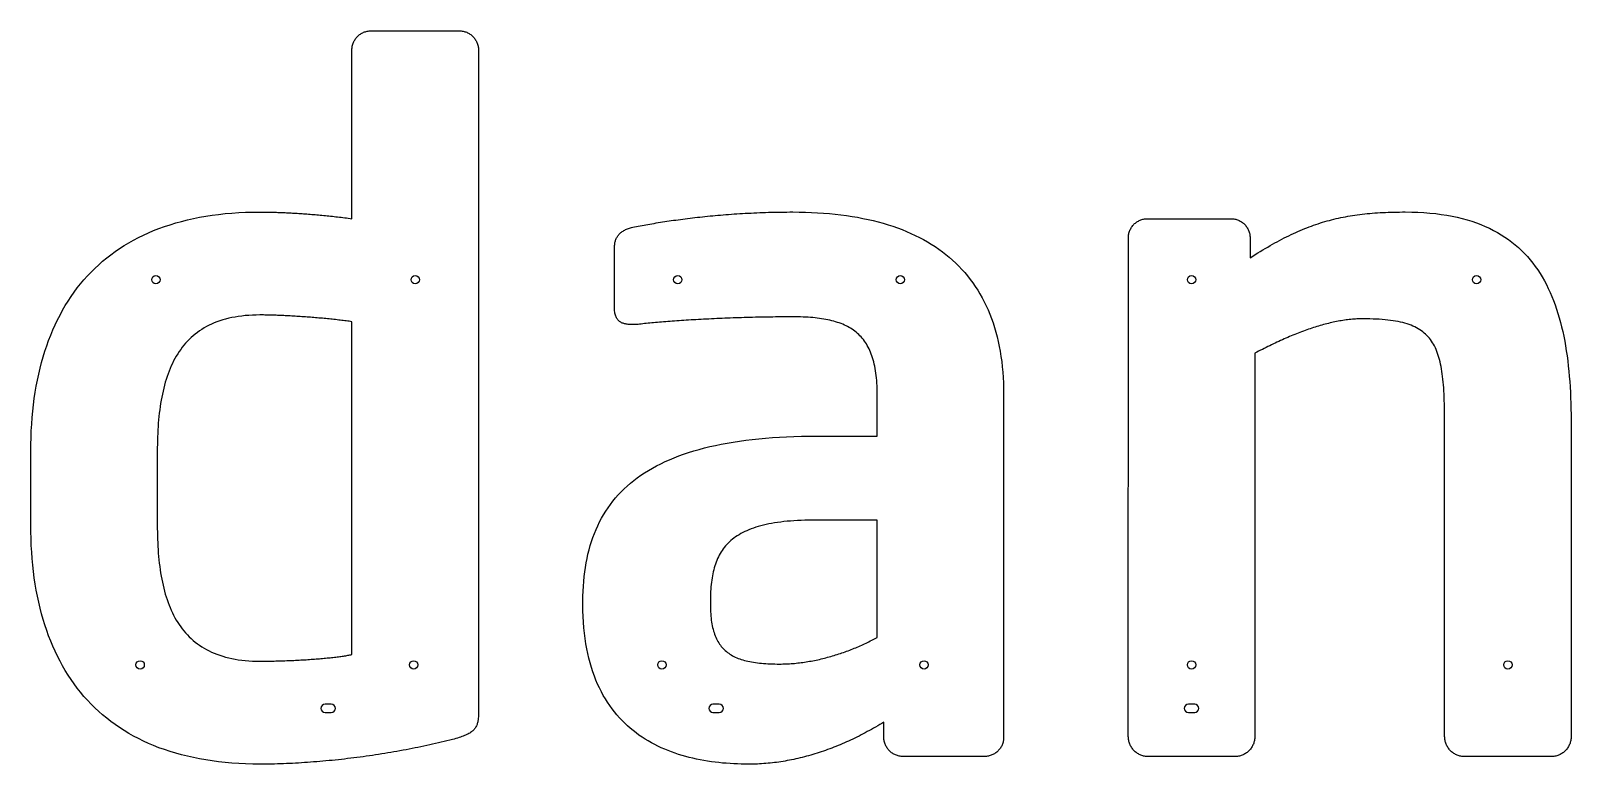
# Model space of a CAD drawing. Header units: millimetres. Extents: x 0 to 1800, y 0 to 406.
# Drawn here: x 0 to 739, y 51 to 403 of the extents above; entities that cross this region are included whole.
import ezdxf

# ---------------------------------------------------------------- set-up
doc = ezdxf.new("R2010")
doc.units = ezdxf.units.MM
for name, color, linetype in [('CABLE_SLOT_4x7', 3, 'Continuous'), ('HOLES_D4', 1, 'Continuous'), ('OUTLINE', 7, 'Continuous')]:
    doc.layers.add(name, color=color, linetype=linetype)

msp = doc.modelspace()

# ---------------------------------------------------------------- linework, layer by layer
at = {"layer": 'CABLE_SLOT_4x7'}
for points in [[(141.19, 76.27), (144.19, 76.27, 1), (144.19, 80.27), (141.19, 80.27, 1)], [(327.37, 76.27), (330.37, 76.27, 1), (330.37, 80.27), (327.37, 80.27, 1)], [(555.56, 76.27), (558.56, 76.27, 1), (558.56, 80.27), (555.56, 80.27, 1)]]:
    msp.add_lwpolyline(points, format="xyb", close=True, dxfattribs=at)
at = {"layer": 'HOLES_D4'}
for centre in [(60.02, 283.87), (184.46, 283.87), (310.49, 283.87), (417.3, 283.87), (557.07, 283.87), (693.84, 283.87), (52.48, 99.11), (183.72, 99.11), (302.84, 99.11), (428.65, 99.11), (557.07, 99.11), (708.87, 99.11)]:
    msp.add_circle(centre, 2, dxfattribs=at)
at = {"layer": 'OUTLINE'}
for points in [[(202.4, 63.34), (201.06, 63), (199.71, 62.66), (198.35, 62.33), (196.98, 62.01), (195.61, 61.68), (194.23, 61.36), (192.84, 61.05), (191.45, 60.74), (190.05, 60.43), (188.64, 60.13), (187.22, 59.83), (185.8, 59.54), (184.38, 59.25), (182.94, 58.97), (181.51, 58.69), (180.07, 58.42), (178.62, 58.15), (177.17, 57.88), (175.71, 57.62), (174.25, 57.36), (172.79, 57.11), (171.32, 56.87), (169.85, 56.63), (168.38, 56.39), (166.91, 56.16), (165.43, 55.93), (163.95, 55.71), (162.47, 55.49), (160.98, 55.28), (159.5, 55.08), (158.01, 54.88), (156.52, 54.68), (155.03, 54.49), (153.55, 54.31), (152.06, 54.13), (150.57, 53.96), (149.08, 53.79), (147.59, 53.62), (146.11, 53.47), (144.62, 53.32), (143.13, 53.17), (141.65, 53.03), (140.17, 52.9), (138.69, 52.77), (137.22, 52.65), (135.74, 52.53), (134.27, 52.42), (132.8, 52.31), (131.34, 52.22), (129.88, 52.12), (128.42, 52.04), (126.97, 51.96), (125.52, 51.88), (124.07, 51.81), (122.63, 51.75), (121.2, 51.7), (119.77, 51.65), (118.35, 51.6), (116.93, 51.57), (115.52, 51.54), (114.11, 51.52), (112.72, 51.5), (111.32, 51.49), (109.94, 51.49), (106.5, 51.52), (103.11, 51.61), (99.78, 51.77), (96.5, 51.99), (93.28, 52.27), (90.12, 52.62), (87.01, 53.03), (83.95, 53.49), (80.96, 54.02), (78.01, 54.61), (75.13, 55.26), (72.29, 55.97), (69.52, 56.73), (66.8, 57.56), (64.13, 58.45), (61.52, 59.39), (58.96, 60.39), (56.46, 61.45), (54.02, 62.57), (51.63, 63.74), (49.29, 64.97), (47.01, 66.26), (44.78, 67.6), (42.61, 69), (40.49, 70.45), (38.43, 71.96), (36.42, 73.52), (34.47, 75.14), (32.57, 76.81), (30.73, 78.53), (28.94, 80.3), (27.2, 82.13), (25.52, 84.01), (23.89, 85.95), (22.32, 87.93), (20.8, 89.97), (19.33, 92.05), (17.92, 94.19), (16.56, 96.37), (15.26, 98.61), (14.01, 100.9), (12.81, 103.23), (11.67, 105.62), (10.58, 108.05), (9.55, 110.53), (8.57, 113.05), (7.64, 115.63), (6.76, 118.25), (5.94, 120.92), (5.18, 123.63), (4.46, 126.39), (3.8, 129.2), (3.19, 132.05), (2.64, 134.94), (2.14, 137.88), (1.69, 140.87), (1.29, 143.89), (0.95, 146.97), (0.66, 150.08), (0.42, 153.24), (0.24, 156.43), (0.11, 159.67), (0.03, 162.96), (0, 166.28), (0, 201.52), (0.03, 204.84), (0.11, 208.12), (0.24, 211.37), (0.42, 214.57), (0.66, 217.72), (0.95, 220.84), (1.29, 223.91), (1.69, 226.94), (2.14, 229.93), (2.64, 232.87), (3.19, 235.76), (3.8, 238.62), (4.46, 241.42), (5.18, 244.18), (5.94, 246.9), (6.76, 249.57), (7.64, 252.19), (8.57, 254.76), (9.55, 257.29), (10.58, 259.77), (11.67, 262.21), (12.81, 264.59), (14.01, 266.92), (15.26, 269.21), (16.56, 271.45), (17.92, 273.63), (19.33, 275.77), (20.8, 277.86), (22.32, 279.89), (23.89, 281.88), (25.52, 283.81), (27.2, 285.69), (28.94, 287.52), (30.73, 289.3), (32.57, 291.02), (34.47, 292.69), (36.42, 294.3), (38.43, 295.87), (40.49, 297.37), (42.61, 298.83), (44.78, 300.22), (47.01, 301.57), (49.29, 302.85), (51.63, 304.08), (54.02, 305.26), (56.46, 306.37), (58.96, 307.43), (61.52, 308.43), (64.13, 309.38), (66.8, 310.26), (69.52, 311.09), (72.29, 311.86), (75.13, 312.57), (78.01, 313.21), (80.96, 313.8), (83.95, 314.33), (87.01, 314.8), (90.12, 315.2), (93.28, 315.55), (96.5, 315.83), (99.78, 316.05), (103.11, 316.21), (106.5, 316.31), (109.94, 316.34), (110.51, 316.34), (111.08, 316.33), (111.66, 316.33), (112.25, 316.32), (112.85, 316.32), (113.46, 316.31), (114.08, 316.3), (114.7, 316.29), (115.33, 316.27), (115.97, 316.26), (116.62, 316.24), (117.27, 316.22), (117.93, 316.2), (118.6, 316.18), (119.27, 316.15), (119.96, 316.13), (120.65, 316.1), (121.34, 316.07), (122.04, 316.04), (122.75, 316), (123.47, 315.97), (124.19, 315.93), (124.92, 315.89), (125.65, 315.85), (126.39, 315.81), (127.13, 315.76), (127.89, 315.72), (128.64, 315.67), (129.4, 315.62), (130.17, 315.57), (130.94, 315.51), (131.72, 315.46), (132.5, 315.4), (133.28, 315.34), (134.08, 315.27), (134.87, 315.21), (135.67, 315.14), (136.47, 315.08), (137.28, 315), (138.09, 314.93), (138.91, 314.86), (139.73, 314.78), (140.55, 314.7), (141.38, 314.62), (142.21, 314.54), (143.04, 314.45), (143.88, 314.36), (144.72, 314.27), (145.56, 314.18), (146.4, 314.09), (147.25, 313.99), (148.1, 313.89), (148.95, 313.79), (149.81, 313.69), (150.66, 313.58), (151.52, 313.47), (152.38, 313.36), (153.24, 313.25), (154.11, 313.13), (154.11, 394.12), (154.12, 394.59), (154.15, 395.05), (154.21, 395.5), (154.29, 395.95), (154.4, 396.39), (154.52, 396.83), (154.67, 397.25), (154.83, 397.66), (155.01, 398.07), (155.22, 398.46), (155.44, 398.84), (155.68, 399.21), (155.94, 399.57), (156.21, 399.92), (156.5, 400.25), (156.8, 400.57), (157.12, 400.87), (157.46, 401.16), (157.8, 401.43), (158.16, 401.68), (158.54, 401.92), (158.92, 402.14), (159.32, 402.34), (159.73, 402.53), (160.15, 402.69), (160.57, 402.84), (161.01, 402.96), (161.45, 403.06), (161.91, 403.14), (162.37, 403.2), (162.83, 403.24), (163.31, 403.25), (205.63, 403.25), (206.1, 403.24), (206.56, 403.2), (207.02, 403.14), (207.47, 403.06), (207.92, 402.96), (208.35, 402.84), (208.78, 402.69), (209.19, 402.53), (209.6, 402.34), (210, 402.14), (210.38, 401.92), (210.75, 401.68), (211.11, 401.43), (211.46, 401.16), (211.8, 400.87), (212.11, 400.57), (212.42, 400.25), (212.71, 399.92), (212.98, 399.57), (213.24, 399.21), (213.48, 398.84), (213.7, 398.46), (213.9, 398.07), (214.09, 397.66), (214.25, 397.25), (214.4, 396.83), (214.52, 396.39), (214.63, 395.95), (214.71, 395.5), (214.77, 395.05), (214.8, 394.59), (214.81, 394.12), (214.81, 75.71), (214.81, 75.17), (214.8, 74.63), (214.77, 74.12), (214.74, 73.62), (214.7, 73.14), (214.64, 72.67), (214.57, 72.22), (214.49, 71.79), (214.39, 71.37), (214.28, 70.96), (214.15, 70.57), (214, 70.18), (213.84, 69.82), (213.65, 69.46), (213.45, 69.11), (213.23, 68.78), (212.99, 68.45), (212.72, 68.14), (212.43, 67.83), (212.12, 67.53), (211.78, 67.24), (211.42, 66.96), (211.03, 66.69), (210.62, 66.42), (210.17, 66.16), (209.7, 65.91), (209.2, 65.66), (208.67, 65.41), (208.11, 65.17), (207.52, 64.93), (206.89, 64.7), (206.23, 64.47), (205.53, 64.24), (204.8, 64.01), (204.04, 63.79), (203.24, 63.56)], [(457.68, 55.18), (418.61, 55.18), (418.13, 55.19), (417.67, 55.23), (417.21, 55.29), (416.75, 55.37), (416.31, 55.47), (415.87, 55.59), (415.44, 55.74), (415.03, 55.9), (414.62, 56.08), (414.22, 56.28), (413.84, 56.5), (413.46, 56.74), (413.1, 56.99), (412.75, 57.26), (412.42, 57.55), (412.1, 57.85), (411.8, 58.17), (411.51, 58.5), (411.23, 58.84), (410.98, 59.2), (410.74, 59.57), (410.52, 59.95), (410.31, 60.34), (410.13, 60.74), (409.96, 61.16), (409.82, 61.58), (409.7, 62.01), (409.59, 62.45), (409.51, 62.9), (409.45, 63.35), (409.42, 63.82), (409.41, 64.28), (409.41, 71.64), (408.41, 71.04), (407.42, 70.45), (406.43, 69.86), (405.43, 69.29), (404.44, 68.72), (403.44, 68.17), (402.45, 67.62), (401.45, 67.08), (400.45, 66.54), (399.45, 66.02), (398.46, 65.5), (397.46, 65), (396.46, 64.5), (395.45, 64.01), (394.45, 63.53), (393.45, 63.06), (392.45, 62.6), (391.44, 62.14), (390.44, 61.7), (389.43, 61.26), (388.43, 60.83), (387.42, 60.41), (386.41, 60.01), (385.41, 59.61), (384.4, 59.21), (383.39, 58.83), (382.38, 58.46), (381.37, 58.1), (380.36, 57.74), (379.34, 57.4), (378.33, 57.06), (377.32, 56.74), (376.3, 56.42), (375.29, 56.11), (374.27, 55.81), (373.26, 55.53), (372.24, 55.25), (371.22, 54.98), (370.21, 54.72), (369.19, 54.47), (368.17, 54.23), (367.15, 54), (366.13, 53.78), (365.11, 53.57), (364.08, 53.37), (363.06, 53.18), (362.04, 53), (361.01, 52.82), (359.99, 52.66), (358.97, 52.51), (357.94, 52.37), (356.91, 52.24), (355.89, 52.12), (354.86, 52.01), (353.83, 51.91), (352.8, 51.82), (351.77, 51.74), (350.74, 51.68), (349.71, 51.62), (348.68, 51.57), (347.65, 51.53), (346.62, 51.51), (345.58, 51.49), (344.55, 51.49), (342.76, 51.5), (340.96, 51.53), (339.16, 51.59), (337.36, 51.67), (335.56, 51.77), (333.76, 51.9), (331.96, 52.05), (330.17, 52.23), (328.38, 52.44), (326.59, 52.68), (324.8, 52.95), (323.03, 53.24), (321.26, 53.57), (319.5, 53.93), (317.75, 54.31), (316.01, 54.74), (314.28, 55.19), (312.56, 55.68), (310.86, 56.2), (309.17, 56.76), (307.5, 57.36), (305.84, 57.99), (304.21, 58.66), (302.59, 59.37), (300.99, 60.12), (299.41, 60.91), (297.86, 61.74), (296.32, 62.61), (294.81, 63.52), (293.33, 64.48), (291.87, 65.48), (290.44, 66.52), (289.03, 67.61), (287.66, 68.75), (286.32, 69.93), (285, 71.16), (283.72, 72.44), (282.47, 73.76), (281.26, 75.14), (280.08, 76.57), (278.93, 78.05), (277.83, 79.58), (276.76, 81.16), (275.73, 82.8), (274.74, 84.49), (273.8, 86.24), (272.89, 88.04), (272.03, 89.9), (271.21, 91.81), (270.44, 93.78), (269.72, 95.82), (269.04, 97.91), (268.41, 100.06), (267.83, 102.27), (267.3, 104.55), (266.82, 106.88), (266.39, 109.28), (266.02, 111.75), (265.7, 114.27), (265.44, 116.87), (265.23, 119.53), (265.08, 122.25), (264.99, 125.05), (264.96, 127.91), (264.96, 129.69), (264.99, 132.12), (265.06, 134.5), (265.18, 136.86), (265.35, 139.17), (265.56, 141.45), (265.83, 143.69), (266.14, 145.89), (266.5, 148.06), (266.92, 150.19), (267.38, 152.28), (267.9, 154.34), (268.46, 156.36), (269.08, 158.34), (269.75, 160.28), (270.47, 162.19), (271.25, 164.05), (272.07, 165.88), (272.95, 167.68), (273.89, 169.43), (274.87, 171.15), (275.92, 172.83), (277.01, 174.47), (278.17, 176.08), (279.37, 177.65), (280.64, 179.18), (281.95, 180.67), (283.33, 182.12), (284.76, 183.54), (286.25, 184.91), (287.8, 186.25), (289.4, 187.55), (291.07, 188.82), (292.79, 190.04), (294.57, 191.23), (296.41, 192.38), (298.31, 193.49), (300.27, 194.56), (302.29, 195.59), (304.37, 196.59), (306.51, 197.54), (308.71, 198.46), (310.98, 199.34), (313.31, 200.18), (315.7, 200.98), (318.15, 201.75), (320.67, 202.47), (323.25, 203.16), (325.89, 203.8), (328.6, 204.41), (331.37, 204.98), (334.21, 205.51), (337.11, 206), (340.08, 206.45), (343.11, 206.87), (346.21, 207.24), (349.38, 207.58), (352.62, 207.87), (355.92, 208.13), (359.29, 208.35), (362.73, 208.52), (366.24, 208.66), (369.81, 208.76), (373.46, 208.82), (377.18, 208.84), (406.19, 208.84), (406.19, 228.95), (406.18, 230.33), (406.15, 231.67), (406.1, 232.99), (406.03, 234.27), (405.94, 235.52), (405.84, 236.74), (405.71, 237.93), (405.56, 239.09), (405.4, 240.21), (405.21, 241.31), (405, 242.38), (404.78, 243.42), (404.53, 244.43), (404.27, 245.41), (403.98, 246.37), (403.68, 247.3), (403.35, 248.2), (403.01, 249.07), (402.65, 249.92), (402.26, 250.74), (401.86, 251.53), (401.44, 252.3), (401, 253.04), (400.53, 253.76), (400.05, 254.45), (399.55, 255.12), (399.03, 255.77), (398.49, 256.39), (397.93, 256.99), (397.35, 257.56), (396.74, 258.12), (396.12, 258.65), (395.48, 259.16), (394.82, 259.65), (394.14, 260.11), (393.44, 260.56), (392.72, 260.99), (391.98, 261.39), (391.22, 261.78), (390.44, 262.14), (389.64, 262.49), (388.82, 262.82), (387.98, 263.13), (387.12, 263.42), (386.24, 263.7), (385.34, 263.96), (384.42, 264.2), (383.48, 264.42), (382.52, 264.63), (381.54, 264.82), (380.54, 265), (379.52, 265.16), (378.48, 265.31), (377.42, 265.44), (376.34, 265.55), (375.24, 265.66), (374.12, 265.75), (372.98, 265.83), (371.82, 265.89), (370.64, 265.94), (369.44, 265.98), (368.22, 266.01), (366.98, 266.03), (365.72, 266.03), (364.34, 266.03), (362.95, 266.03), (361.57, 266.02), (360.19, 266.01), (358.8, 266), (357.42, 265.98), (356.04, 265.97), (354.66, 265.95), (353.28, 265.93), (351.9, 265.9), (350.53, 265.88), (349.16, 265.85), (347.79, 265.82), (346.42, 265.79), (345.06, 265.75), (343.71, 265.72), (342.35, 265.68), (341.01, 265.64), (339.66, 265.6), (338.33, 265.55), (337, 265.51), (335.67, 265.46), (334.36, 265.41), (333.05, 265.36), (331.74, 265.3), (330.45, 265.25), (329.16, 265.19), (327.88, 265.14), (326.61, 265.08), (325.36, 265.02), (324.11, 264.95), (322.87, 264.89), (321.64, 264.82), (320.42, 264.76), (319.21, 264.69), (318.01, 264.62), (316.83, 264.55), (315.66, 264.48), (314.5, 264.41), (313.35, 264.34), (312.22, 264.26), (311.1, 264.19), (310, 264.11), (308.91, 264.03), (307.83, 263.95), (306.77, 263.88), (305.73, 263.8), (304.7, 263.72), (303.69, 263.63), (302.69, 263.55), (301.71, 263.47), (300.75, 263.39), (299.81, 263.3), (298.88, 263.22), (297.97, 263.14), (297.09, 263.05), (296.22, 262.97), (295.37, 262.88), (294.54, 262.79), (293.73, 262.71), (292.94, 262.62), (292.17, 262.54), (291.43, 262.45), (290.7, 262.36), (288.42, 262.36), (287.96, 262.37), (287.51, 262.38), (287.07, 262.41), (286.63, 262.44), (286.21, 262.49), (285.79, 262.56), (285.38, 262.63), (284.98, 262.72), (284.6, 262.83), (284.22, 262.95), (283.86, 263.09), (283.51, 263.25), (283.18, 263.43), (282.86, 263.63), (282.55, 263.85), (282.26, 264.08), (281.98, 264.35), (281.72, 264.63), (281.48, 264.94), (281.26, 265.27), (281.05, 265.63), (280.87, 266.01), (280.7, 266.42), (280.55, 266.86), (280.43, 267.33), (280.32, 267.83), (280.24, 268.35), (280.18, 268.91), (280.15, 269.5), (280.13, 270.12), (280.13, 299.42), (280.14, 299.88), (280.17, 300.34), (280.21, 300.79), (280.26, 301.22), (280.34, 301.65), (280.43, 302.06), (280.54, 302.46), (280.66, 302.85), (280.8, 303.23), (280.96, 303.6), (281.14, 303.96), (281.33, 304.31), (281.54, 304.65), (281.76, 304.98), (282.01, 305.29), (282.27, 305.6), (282.55, 305.9), (282.85, 306.18), (283.16, 306.45), (283.49, 306.72), (283.84, 306.97), (284.21, 307.21), (284.59, 307.44), (285, 307.66), (285.42, 307.87), (285.86, 308.07), (286.32, 308.26), (286.79, 308.44), (287.29, 308.6), (287.8, 308.76), (288.33, 308.91), (288.88, 309.04), (289.75, 309.21), (290.63, 309.38), (291.53, 309.55), (292.43, 309.72), (293.35, 309.89), (294.28, 310.06), (295.22, 310.23), (296.17, 310.4), (297.14, 310.57), (298.11, 310.74), (299.1, 310.9), (300.09, 311.07), (301.1, 311.23), (302.12, 311.4), (303.15, 311.56), (304.2, 311.72), (305.25, 311.88), (306.31, 312.04), (307.39, 312.19), (308.47, 312.35), (309.57, 312.5), (310.67, 312.66), (311.79, 312.81), (312.92, 312.95), (314.05, 313.1), (315.2, 313.24), (316.36, 313.39), (317.53, 313.53), (318.71, 313.66), (319.89, 313.8), (321.09, 313.93), (322.3, 314.06), (323.52, 314.19), (324.74, 314.31), (325.98, 314.44), (327.23, 314.55), (328.48, 314.67), (329.75, 314.78), (331.02, 314.89), (332.31, 315), (333.6, 315.1), (334.9, 315.2), (336.21, 315.3), (337.53, 315.39), (338.86, 315.48), (340.2, 315.56), (341.55, 315.64), (342.9, 315.72), (344.27, 315.79), (345.64, 315.86), (347.02, 315.93), (348.41, 315.99), (349.81, 316.04), (351.22, 316.1), (352.63, 316.14), (354.05, 316.19), (355.48, 316.22), (356.92, 316.26), (358.37, 316.29), (359.82, 316.31), (361.28, 316.33), (362.75, 316.34), (364.23, 316.35), (365.72, 316.35), (368.76, 316.33), (371.75, 316.27), (374.7, 316.16), (377.61, 316.01), (380.48, 315.82), (383.3, 315.59), (386.08, 315.32), (388.81, 315), (391.5, 314.64), (394.14, 314.24), (396.74, 313.79), (399.3, 313.3), (401.81, 312.78), (404.27, 312.2), (406.69, 311.59), (409.07, 310.93), (411.4, 310.23), (413.68, 309.49), (415.92, 308.7), (418.11, 307.88), (420.26, 307.01), (422.36, 306.09), (424.41, 305.14), (426.42, 304.14), (428.38, 303.1), (430.29, 302.02), (432.16, 300.89), (433.98, 299.72), (435.75, 298.51), (437.48, 297.25), (439.15, 295.96), (440.78, 294.61), (442.37, 293.23), (443.9, 291.8), (445.39, 290.34), (446.82, 288.82), (448.21, 287.27), (449.55, 285.67), (450.84, 284.03), (452.09, 282.34), (453.28, 280.62), (454.43, 278.85), (455.52, 277.03), (456.57, 275.17), (457.56, 273.27), (458.51, 271.33), (459.41, 269.34), (460.26, 267.32), (461.05, 265.24), (461.8, 263.13), (462.49, 260.97), (463.14, 258.76), (463.73, 256.52), (464.28, 254.23), (464.77, 251.9), (465.21, 249.52), (465.6, 247.1), (465.94, 244.64), (466.23, 242.13), (466.46, 239.58), (466.64, 236.99), (466.78, 234.35), (466.85, 231.67), (466.88, 228.95), (466.88, 64.28), (466.87, 63.82), (466.83, 63.35), (466.77, 62.9), (466.69, 62.45), (466.59, 62.01), (466.47, 61.58), (466.32, 61.16), (466.16, 60.74), (465.97, 60.34), (465.77, 59.95), (465.54, 59.57), (465.3, 59.2), (465.05, 58.84), (464.77, 58.5), (464.48, 58.17), (464.18, 57.85), (463.86, 57.55), (463.53, 57.26), (463.18, 56.99), (462.82, 56.74), (462.44, 56.5), (462.06, 56.28), (461.66, 56.08), (461.25, 55.9), (460.84, 55.74), (460.41, 55.59), (459.97, 55.47), (459.53, 55.37), (459.08, 55.29), (458.62, 55.23), (458.15, 55.19)], [(730.01, 55.18), (687.72, 55.18), (687.24, 55.2), (686.78, 55.23), (686.31, 55.3), (685.86, 55.39), (685.41, 55.5), (684.98, 55.63), (684.55, 55.79), (684.13, 55.97), (683.72, 56.17), (683.32, 56.39), (682.94, 56.62), (682.56, 56.88), (682.2, 57.16), (681.86, 57.45), (681.52, 57.75), (681.2, 58.08), (680.9, 58.41), (680.61, 58.76), (680.33, 59.13), (680.08, 59.51), (679.84, 59.89), (679.62, 60.29), (679.41, 60.7), (679.23, 61.12), (679.06, 61.55), (678.92, 61.99), (678.79, 62.43), (678.69, 62.88), (678.61, 63.34), (678.55, 63.8), (678.52, 64.27), (678.5, 64.74), (678.5, 213.88), (678.5, 215.72), (678.49, 217.52), (678.48, 219.29), (678.45, 221.01), (678.42, 222.69), (678.38, 224.33), (678.34, 225.93), (678.28, 227.5), (678.21, 229.02), (678.13, 230.51), (678.04, 231.96), (677.93, 233.38), (677.81, 234.75), (677.68, 236.09), (677.54, 237.39), (677.38, 238.66), (677.2, 239.89), (677.01, 241.09), (676.8, 242.25), (676.57, 243.38), (676.32, 244.48), (676.06, 245.54), (675.77, 246.57), (675.47, 247.56), (675.15, 248.53), (674.8, 249.46), (674.43, 250.36), (674.04, 251.23), (673.62, 252.07), (673.19, 252.88), (672.72, 253.66), (672.23, 254.41), (671.72, 255.13), (671.18, 255.82), (670.61, 256.48), (670.01, 257.11), (669.39, 257.72), (668.73, 258.3), (668.05, 258.85), (667.34, 259.38), (666.59, 259.88), (665.81, 260.36), (665, 260.81), (664.16, 261.23), (663.29, 261.63), (662.38, 262.01), (661.43, 262.36), (660.45, 262.69), (659.43, 263), (658.38, 263.28), (657.29, 263.54), (656.16, 263.78), (654.99, 264), (653.78, 264.2), (652.53, 264.37), (651.24, 264.53), (649.91, 264.67), (648.54, 264.78), (647.13, 264.88), (645.67, 264.96), (644.16, 265.02), (642.62, 265.07), (641.03, 265.09), (639.39, 265.1), (638.66, 265.1), (637.92, 265.08), (637.18, 265.06), (636.44, 265.03), (635.7, 264.98), (634.96, 264.93), (634.21, 264.87), (633.46, 264.81), (632.71, 264.73), (631.96, 264.64), (631.2, 264.55), (630.45, 264.44), (629.69, 264.33), (628.92, 264.21), (628.16, 264.08), (627.39, 263.94), (626.62, 263.8), (625.85, 263.64), (625.08, 263.48), (624.3, 263.31), (623.52, 263.13), (622.74, 262.94), (621.96, 262.75), (621.17, 262.55), (620.38, 262.33), (619.59, 262.12), (618.8, 261.89), (618, 261.65), (617.2, 261.41), (616.4, 261.16), (615.59, 260.91), (614.79, 260.64), (613.98, 260.37), (613.16, 260.09), (612.35, 259.81), (611.53, 259.51), (610.71, 259.21), (609.89, 258.9), (609.06, 258.59), (608.23, 258.27), (607.4, 257.94), (606.56, 257.6), (605.72, 257.26), (604.88, 256.91), (604.04, 256.56), (603.19, 256.19), (602.34, 255.83), (601.49, 255.45), (600.64, 255.07), (599.78, 254.68), (598.92, 254.29), (598.05, 253.89), (597.18, 253.48), (596.31, 253.07), (595.44, 252.65), (594.56, 252.22), (593.68, 251.79), (592.8, 251.36), (591.91, 250.91), (591.02, 250.47), (590.13, 250.01), (589.23, 249.55), (588.33, 249.09), (587.43, 248.62), (587.43, 64.74), (587.42, 64.27), (587.38, 63.8), (587.32, 63.34), (587.24, 62.88), (587.14, 62.43), (587.01, 61.99), (586.87, 61.55), (586.7, 61.12), (586.51, 60.7), (586.31, 60.29), (586.08, 59.89), (585.84, 59.51), (585.58, 59.13), (585.31, 58.76), (585.02, 58.41), (584.71, 58.08), (584.39, 57.75), (584.05, 57.45), (583.71, 57.16), (583.34, 56.88), (582.97, 56.62), (582.58, 56.39), (582.18, 56.17), (581.78, 55.97), (581.36, 55.79), (580.93, 55.63), (580.49, 55.5), (580.05, 55.39), (579.6, 55.3), (579.14, 55.23), (578.67, 55.2), (578.2, 55.18), (535.9, 55.18), (535.43, 55.2), (534.96, 55.23), (534.51, 55.3), (534.06, 55.39), (533.61, 55.5), (533.18, 55.63), (532.75, 55.79), (532.33, 55.97), (531.93, 56.17), (531.53, 56.39), (531.15, 56.62), (530.77, 56.88), (530.41, 57.16), (530.06, 57.45), (529.73, 57.75), (529.41, 58.08), (529.1, 58.41), (528.81, 58.76), (528.54, 59.13), (528.28, 59.51), (528.04, 59.89), (527.82, 60.29), (527.61, 60.7), (527.43, 61.12), (527.26, 61.55), (527.11, 61.99), (526.99, 62.43), (526.89, 62.88), (526.8, 63.34), (526.75, 63.8), (526.71, 64.27), (526.7, 64.74), (526.71, 304), (526.72, 304.47), (526.76, 304.93), (526.82, 305.38), (526.9, 305.83), (527, 306.27), (527.13, 306.7), (527.27, 307.12), (527.44, 307.54), (527.62, 307.94), (527.83, 308.34), (528.05, 308.72), (528.29, 309.09), (528.55, 309.45), (528.82, 309.79), (529.11, 310.12), (529.42, 310.44), (529.74, 310.75), (530.07, 311.03), (530.42, 311.31), (530.78, 311.56), (531.15, 311.8), (531.53, 312.02), (531.93, 312.23), (532.34, 312.41), (532.75, 312.57), (533.18, 312.72), (533.61, 312.84), (534.06, 312.95), (534.51, 313.03), (534.96, 313.09), (535.43, 313.12), (535.9, 313.13), (575.92, 313.13), (576.39, 313.12), (576.86, 313.09), (577.32, 313.03), (577.77, 312.95), (578.22, 312.84), (578.65, 312.72), (579.08, 312.57), (579.5, 312.41), (579.91, 312.23), (580.31, 312.02), (580.69, 311.8), (581.06, 311.56), (581.43, 311.31), (581.77, 311.03), (582.11, 310.75), (582.43, 310.44), (582.73, 310.12), (583.02, 309.79), (583.3, 309.45), (583.56, 309.09), (583.8, 308.72), (584.02, 308.34), (584.22, 307.94), (584.41, 307.54), (584.57, 307.12), (584.72, 306.7), (584.84, 306.27), (584.94, 305.83), (585.02, 305.38), (585.08, 304.93), (585.12, 304.47), (585.13, 304), (585.15, 294.41), (586.39, 295.19), (587.62, 295.96), (588.84, 296.71), (590.04, 297.44), (591.24, 298.16), (592.42, 298.86), (593.59, 299.54), (594.76, 300.21), (595.91, 300.86), (597.05, 301.49), (598.19, 302.11), (599.32, 302.72), (600.44, 303.3), (601.55, 303.88), (602.66, 304.43), (603.76, 304.97), (604.86, 305.5), (605.95, 306.01), (607.04, 306.51), (608.12, 307), (609.2, 307.46), (610.28, 307.92), (611.36, 308.36), (612.43, 308.79), (613.5, 309.2), (614.57, 309.6), (615.64, 309.99), (616.71, 310.36), (617.79, 310.72), (618.86, 311.07), (619.93, 311.4), (621.01, 311.72), (622.09, 312.03), (623.17, 312.33), (624.26, 312.62), (625.35, 312.89), (626.44, 313.15), (627.54, 313.4), (628.65, 313.64), (629.76, 313.87), (630.88, 314.09), (632.01, 314.29), (633.14, 314.49), (634.28, 314.67), (635.43, 314.84), (636.59, 315.01), (637.76, 315.16), (638.94, 315.3), (640.13, 315.43), (641.33, 315.56), (642.55, 315.67), (643.77, 315.78), (645.01, 315.87), (646.26, 315.96), (647.53, 316.03), (648.81, 316.1), (650.11, 316.16), (651.42, 316.21), (652.74, 316.26), (654.08, 316.29), (655.44, 316.32), (656.82, 316.34), (658.21, 316.35), (659.62, 316.35), (662.69, 316.32), (665.68, 316.22), (668.6, 316.06), (671.44, 315.84), (674.2, 315.55), (676.9, 315.21), (679.52, 314.8), (682.07, 314.33), (684.55, 313.81), (686.96, 313.22), (689.3, 312.58), (691.58, 311.88), (693.78, 311.12), (695.93, 310.3), (698, 309.44), (700.02, 308.51), (701.97, 307.54), (703.86, 306.51), (705.68, 305.42), (707.45, 304.29), (709.16, 303.11), (710.81, 301.87), (712.4, 300.59), (713.93, 299.25), (715.41, 297.87), (716.83, 296.44), (718.2, 294.97), (719.52, 293.44), (720.78, 291.88), (722, 290.27), (723.16, 288.61), (724.27, 286.91), (725.34, 285.17), (726.36, 283.38), (727.33, 281.56), (728.25, 279.69), (729.13, 277.79), (729.97, 275.85), (730.76, 273.86), (731.51, 271.84), (732.22, 269.79), (732.89, 267.69), (733.52, 265.56), (734.11, 263.4), (734.66, 261.2), (735.18, 258.97), (735.66, 256.71), (736.11, 254.41), (736.52, 252.08), (736.9, 249.72), (737.24, 247.33), (737.56, 244.92), (737.84, 242.47), (738.1, 240), (738.32, 237.5), (738.52, 234.97), (738.69, 232.41), (738.84, 229.84), (738.96, 227.23), (739.06, 224.61), (739.13, 221.96), (739.18, 219.28), (739.21, 216.59), (739.22, 213.88), (739.24, 64.74), (739.23, 64.27), (739.19, 63.8), (739.13, 63.34), (739.05, 62.88), (738.95, 62.43), (738.82, 61.99), (738.68, 61.55), (738.51, 61.12), (738.33, 60.7), (738.12, 60.29), (737.9, 59.89), (737.66, 59.51), (737.4, 59.13), (737.13, 58.76), (736.84, 58.41), (736.53, 58.08), (736.21, 57.75), (735.87, 57.45), (735.52, 57.16), (735.16, 56.88), (734.79, 56.62), (734.4, 56.39), (734, 56.17), (733.6, 55.97), (733.18, 55.79), (732.75, 55.63), (732.31, 55.5), (731.87, 55.39), (731.41, 55.3), (730.95, 55.23), (730.48, 55.2)], [(154.11, 263.73), (153.45, 263.82), (152.77, 263.92), (152.09, 264.01), (151.39, 264.1), (150.69, 264.19), (149.97, 264.28), (149.24, 264.37), (148.51, 264.45), (147.76, 264.54), (147.01, 264.63), (146.25, 264.71), (145.48, 264.79), (144.7, 264.87), (143.92, 264.95), (143.13, 265.03), (142.34, 265.11), (141.54, 265.19), (140.74, 265.26), (139.93, 265.34), (139.12, 265.41), (138.3, 265.48), (137.49, 265.55), (136.67, 265.62), (135.85, 265.69), (135.03, 265.75), (134.21, 265.82), (133.39, 265.88), (132.57, 265.94), (131.75, 266), (130.93, 266.06), (130.11, 266.12), (129.29, 266.17), (128.48, 266.23), (127.67, 266.28), (126.87, 266.33), (126.07, 266.38), (125.27, 266.42), (124.48, 266.47), (123.7, 266.51), (122.92, 266.55), (122.14, 266.59), (121.38, 266.63), (120.62, 266.66), (119.87, 266.7), (119.13, 266.73), (118.4, 266.76), (117.68, 266.79), (116.97, 266.81), (116.27, 266.83), (115.57, 266.86), (114.9, 266.88), (114.23, 266.89), (113.58, 266.91), (112.93, 266.92), (112.31, 266.93), (111.69, 266.94), (111.09, 266.94), (110.51, 266.95), (109.94, 266.95), (108.11, 266.93), (106.32, 266.87), (104.57, 266.77), (102.86, 266.63), (101.2, 266.45), (99.58, 266.23), (98, 265.97), (96.46, 265.67), (94.96, 265.34), (93.5, 264.97), (92.08, 264.57), (90.7, 264.12), (89.35, 263.64), (88.05, 263.13), (86.78, 262.58), (85.55, 262), (84.35, 261.38), (83.19, 260.73), (82.07, 260.04), (80.98, 259.32), (79.93, 258.57), (78.91, 257.79), (77.92, 256.98), (76.97, 256.13), (76.05, 255.25), (75.16, 254.35), (74.3, 253.41), (73.48, 252.44), (72.68, 251.45), (71.92, 250.42), (71.18, 249.37), (70.48, 248.29), (69.8, 247.18), (69.16, 246.05), (68.54, 244.89), (67.95, 243.7), (67.38, 242.49), (66.84, 241.25), (66.33, 239.98), (65.85, 238.7), (65.39, 237.38), (64.95, 236.05), (64.54, 234.69), (64.15, 233.31), (63.79, 231.9), (63.45, 230.47), (63.13, 229.03), (62.83, 227.56), (62.56, 226.07), (62.3, 224.56), (62.07, 223.03), (61.86, 221.48), (61.66, 219.91), (61.49, 218.32), (61.34, 216.71), (61.2, 215.09), (61.08, 213.45), (60.98, 211.79), (60.89, 210.12), (60.82, 208.43), (60.77, 206.72), (60.73, 205), (60.71, 203.27), (60.71, 201.52), (60.71, 166.28), (60.71, 164.53), (60.73, 162.79), (60.77, 161.07), (60.82, 159.36), (60.89, 157.67), (60.98, 156), (61.08, 154.34), (61.2, 152.7), (61.34, 151.08), (61.49, 149.47), (61.66, 147.89), (61.86, 146.32), (62.07, 144.77), (62.3, 143.24), (62.56, 141.73), (62.83, 140.24), (63.13, 138.77), (63.45, 137.32), (63.79, 135.9), (64.15, 134.49), (64.54, 133.11), (64.95, 131.75), (65.39, 130.42), (65.85, 129.11), (66.33, 127.82), (66.84, 126.56), (67.38, 125.32), (67.95, 124.11), (68.54, 122.92), (69.16, 121.76), (69.8, 120.63), (70.48, 119.52), (71.18, 118.44), (71.92, 117.39), (72.68, 116.37), (73.48, 115.37), (74.3, 114.41), (75.16, 113.47), (76.05, 112.56), (76.97, 111.69), (77.92, 110.84), (78.91, 110.03), (79.93, 109.25), (80.98, 108.5), (82.07, 107.78), (83.19, 107.1), (84.35, 106.45), (85.55, 105.83), (86.78, 105.25), (88.05, 104.7), (89.35, 104.19), (90.7, 103.71), (92.08, 103.27), (93.5, 102.86), (94.96, 102.49), (96.46, 102.16), (98, 101.87), (99.58, 101.61), (101.2, 101.39), (102.86, 101.21), (104.57, 101.07), (106.32, 100.97), (108.11, 100.91), (109.94, 100.89), (110.78, 100.89), (111.63, 100.89), (112.48, 100.9), (113.33, 100.91), (114.19, 100.92), (115.05, 100.93), (115.91, 100.95), (116.77, 100.96), (117.63, 100.98), (118.5, 101), (119.36, 101.03), (120.22, 101.05), (121.09, 101.08), (121.95, 101.11), (122.81, 101.14), (123.67, 101.17), (124.53, 101.21), (125.38, 101.25), (126.24, 101.29), (127.09, 101.33), (127.93, 101.37), (128.78, 101.42), (129.62, 101.46), (130.45, 101.51), (131.28, 101.56), (132.11, 101.61), (132.93, 101.66), (133.74, 101.72), (134.55, 101.78), (135.35, 101.83), (136.14, 101.89), (136.93, 101.95), (137.71, 102.02), (138.48, 102.08), (139.25, 102.15), (140, 102.21), (140.74, 102.28), (141.48, 102.35), (142.21, 102.42), (142.92, 102.49), (143.63, 102.57), (144.32, 102.64), (145.01, 102.72), (145.68, 102.79), (146.34, 102.87), (146.98, 102.95), (147.62, 103.03), (148.24, 103.11), (148.85, 103.19), (149.44, 103.28), (150.02, 103.36), (150.59, 103.44), (151.14, 103.53), (151.67, 103.62), (152.19, 103.71), (152.7, 103.79), (153.18, 103.88), (153.65, 103.97), (154.11, 104.06)], [(406.19, 168.59), (377.18, 168.59), (375.24, 168.58), (373.35, 168.56), (371.51, 168.51), (369.71, 168.44), (367.96, 168.35), (366.25, 168.24), (364.59, 168.12), (362.97, 167.97), (361.4, 167.81), (359.87, 167.62), (358.38, 167.42), (356.94, 167.2), (355.53, 166.96), (354.17, 166.7), (352.84, 166.42), (351.56, 166.12), (350.31, 165.8), (349.11, 165.46), (347.94, 165.11), (346.81, 164.73), (345.71, 164.34), (344.66, 163.92), (343.64, 163.49), (342.65, 163.04), (341.7, 162.57), (340.78, 162.08), (339.9, 161.57), (339.05, 161.05), (338.24, 160.5), (337.45, 159.94), (336.7, 159.35), (335.98, 158.75), (335.29, 158.13), (334.63, 157.49), (334, 156.83), (333.39, 156.16), (332.82, 155.46), (332.28, 154.75), (331.76, 154.01), (331.27, 153.26), (330.8, 152.49), (330.36, 151.7), (329.95, 150.89), (329.56, 150.07), (329.2, 149.22), (328.85, 148.36), (328.54, 147.48), (328.24, 146.58), (327.97, 145.66), (327.72, 144.72), (327.49, 143.77), (327.27, 142.8), (327.08, 141.8), (326.91, 140.79), (326.76, 139.77), (326.63, 138.72), (326.51, 137.65), (326.41, 136.57), (326.33, 135.47), (326.26, 134.35), (326.21, 133.21), (326.18, 132.06), (326.16, 130.88), (326.15, 129.69), (326.15, 127.91), (326.16, 126.78), (326.19, 125.68), (326.23, 124.61), (326.29, 123.57), (326.37, 122.55), (326.47, 121.56), (326.58, 120.6), (326.71, 119.66), (326.87, 118.75), (327.03, 117.86), (327.22, 117), (327.43, 116.17), (327.65, 115.36), (327.89, 114.57), (328.16, 113.81), (328.44, 113.07), (328.73, 112.36), (329.05, 111.67), (329.39, 111), (329.74, 110.35), (330.12, 109.73), (330.51, 109.13), (330.92, 108.55), (331.36, 107.99), (331.81, 107.46), (332.28, 106.94), (332.77, 106.44), (333.28, 105.97), (333.81, 105.51), (334.36, 105.08), (334.93, 104.66), (335.52, 104.26), (336.13, 103.88), (336.76, 103.52), (337.41, 103.18), (338.08, 102.85), (338.77, 102.54), (339.48, 102.25), (340.21, 101.98), (340.97, 101.72), (341.74, 101.48), (342.53, 101.25), (343.35, 101.04), (344.18, 100.84), (345.04, 100.66), (345.92, 100.5), (346.82, 100.34), (347.74, 100.21), (348.68, 100.08), (349.65, 99.97), (350.63, 99.87), (351.64, 99.79), (352.67, 99.72), (353.72, 99.65), (354.79, 99.61), (355.88, 99.57), (357, 99.54), (358.14, 99.53), (359.3, 99.52), (360.1, 99.52), (360.9, 99.54), (361.7, 99.56), (362.5, 99.59), (363.3, 99.62), (364.1, 99.67), (364.91, 99.72), (365.71, 99.79), (366.51, 99.85), (367.31, 99.93), (368.12, 100.02), (368.92, 100.11), (369.72, 100.21), (370.52, 100.32), (371.32, 100.43), (372.12, 100.55), (372.92, 100.68), (373.71, 100.82), (374.51, 100.96), (375.3, 101.11), (376.1, 101.26), (376.89, 101.43), (377.68, 101.59), (378.47, 101.77), (379.25, 101.95), (380.04, 102.14), (380.82, 102.33), (381.6, 102.53), (382.38, 102.74), (383.16, 102.95), (383.93, 103.17), (384.71, 103.39), (385.47, 103.62), (386.24, 103.86), (387, 104.1), (387.77, 104.35), (388.52, 104.6), (389.28, 104.85), (390.03, 105.11), (390.78, 105.38), (391.52, 105.65), (392.26, 105.93), (393, 106.21), (393.74, 106.49), (394.47, 106.78), (395.19, 107.07), (395.91, 107.37), (396.63, 107.68), (397.35, 107.98), (398.06, 108.29), (398.76, 108.61), (399.46, 108.93), (400.16, 109.25), (400.85, 109.57), (401.53, 109.9), (402.21, 110.24), (402.89, 110.57), (403.56, 110.91), (404.23, 111.26), (404.89, 111.6), (405.54, 111.95), (406.19, 112.3)]]:
    msp.add_lwpolyline(points, close=True, dxfattribs=at)

doc.saveas('drawing.dxf')
